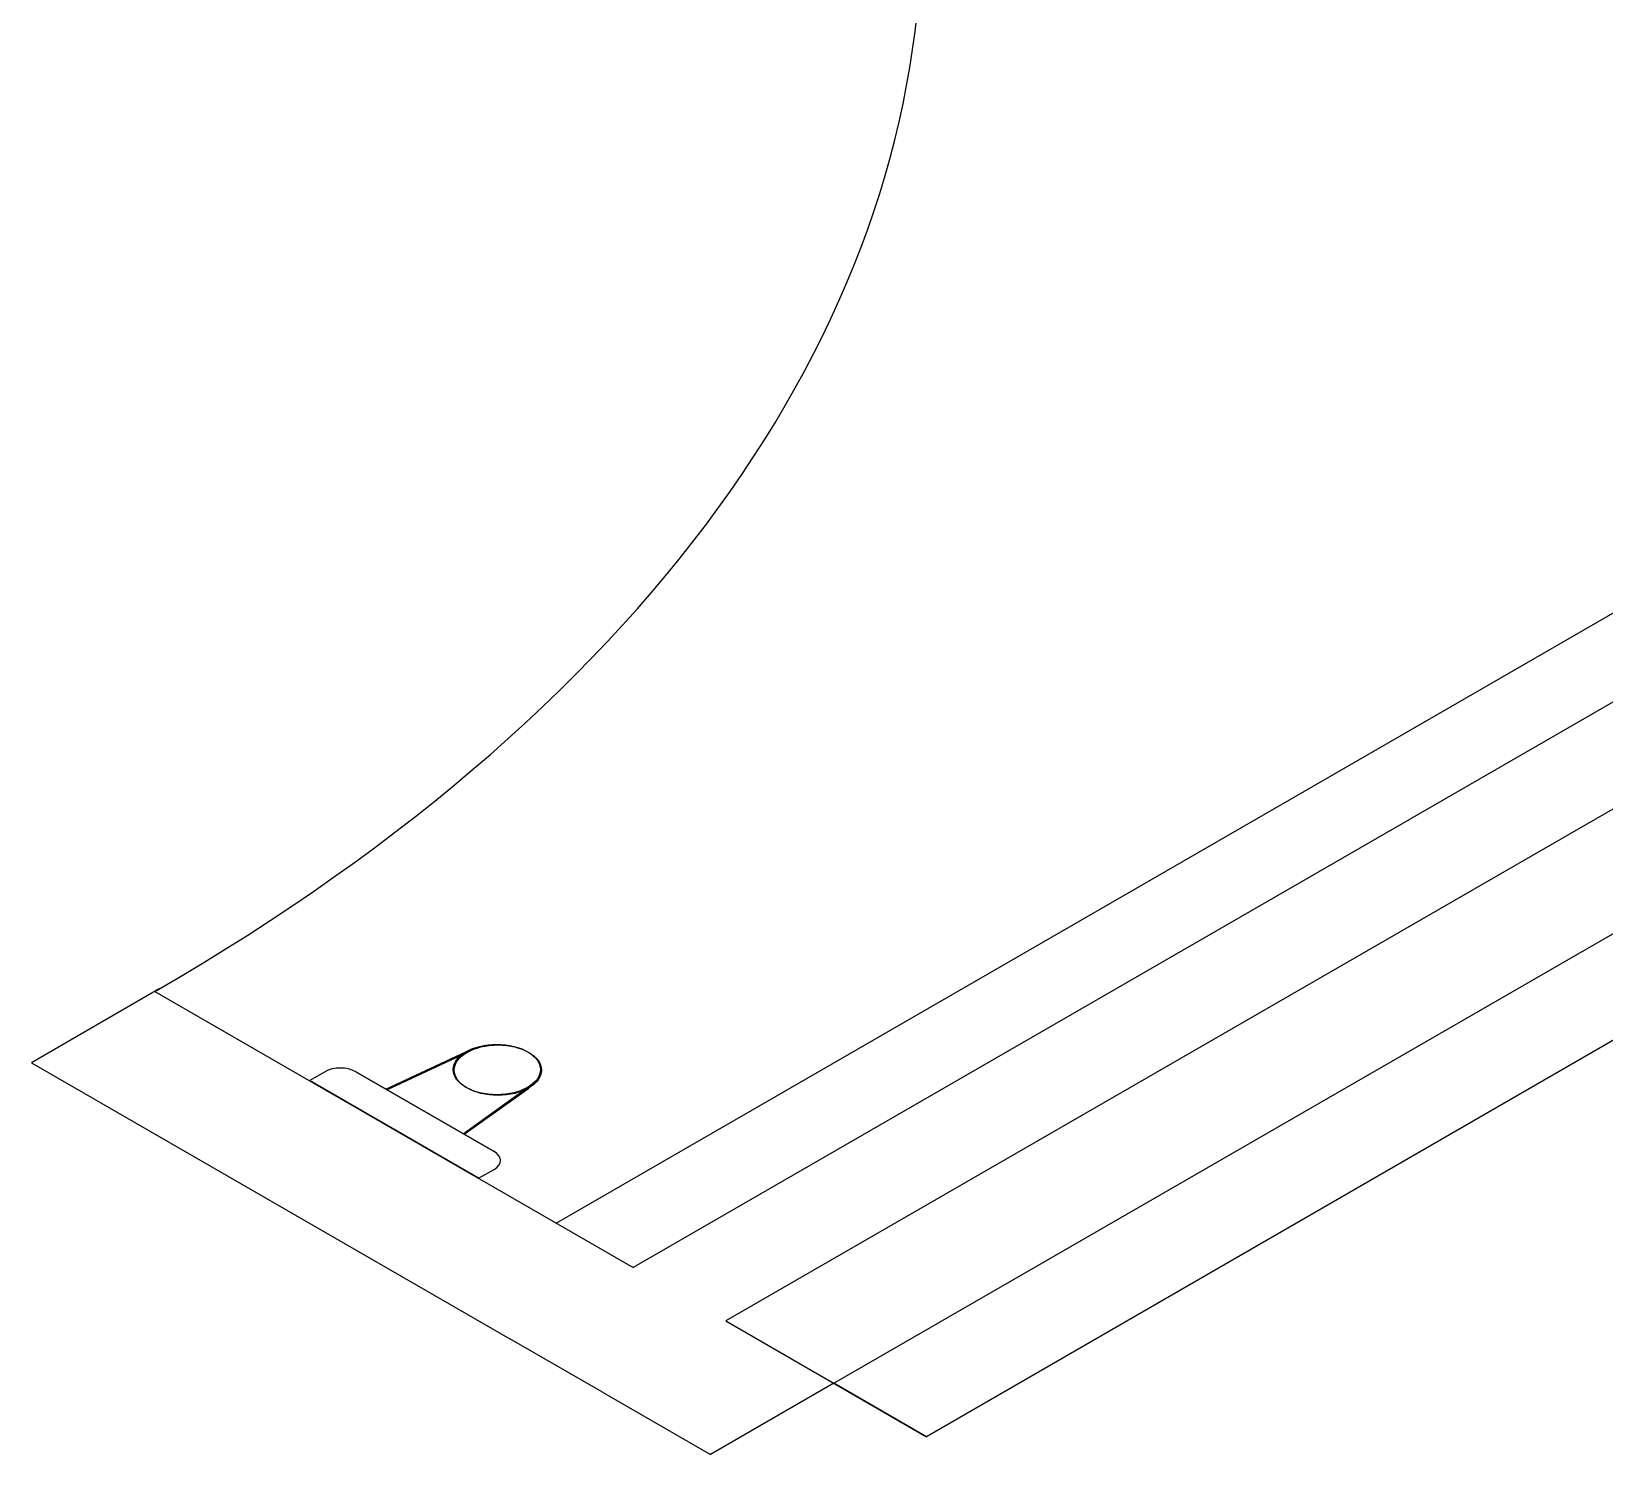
# Model space of a CAD drawing. Header units: millimetres. Extents: x 474.7 to 528.3, y 13.1 to 23.5.
# Drawn here: x 513.3355 to 513.6959, y 18.309 to 18.6352 of the extents above; entities that cross this region are included whole.
import ezdxf

# ---------------------------------------------------------------- set-up
doc = ezdxf.new("R2010")
doc.units = ezdxf.units.MM
doc.header["$LTSCALE"] = 2.5
doc.layers.add('I-ARQ', color=8, linetype='Continuous')

msp = doc.modelspace()

# ---------------------------------------------------------------- linework, layer by layer
at = {"layer": 'I-ARQ', "extrusion": (0, 0.816497, 0.57735)}
for p, q in [((514.32895, 18.84585, 19.73117), (513.47335, 18.35187, 20.42976)), ((514.35016, 18.8336, 19.74849), (513.49456, 18.33962, 20.44708)), ((513.51931, 18.32533, 20.46729), (513.94357, 18.57028, 20.12088)), ((513.45567, 18.36207, 20.41533), (513.79495, 18.55795, 20.13831)), ((513.96479, 18.55803, 20.1382), (513.54052, 18.31308, 20.48461)), ((513.36472, 18.41571, 20.33947), (513.33546, 18.39881, 20.36336)), ((513.36375, 18.41514, 20.34027), (513.47335, 18.35187, 20.42976)), ((513.41664, 18.39277, 20.37191), (513.43502, 18.40132, 20.35982)), ((513.33546, 18.39881, 20.36336), (513.44506, 18.33554, 20.45285)), ((513.41688, 18.39263, 20.37211), (513.43526, 18.40118, 20.36002)), ((513.39916, 18.3947, 20.36919), (513.4027, 18.39674, 20.3663)), ((513.39916, 18.3947, 20.36919), (513.4027, 18.39674, 20.3663)), ((513.39916, 18.3947, 20.36919), (513.43793, 18.37231, 20.40084)), ((513.43793, 18.37231, 20.40084), (513.39916, 18.3947, 20.36919)), ((513.40977, 18.39674, 20.3663), (513.44147, 18.37844, 20.39218)), ((513.44147, 18.37844, 20.39218), (513.40977, 18.39674, 20.3663)), ((513.43436, 18.38254, 20.38638), (513.44916, 18.39315, 20.37137)), ((513.4346, 18.3824, 20.38657), (513.4494, 18.39301, 20.37157)), ((513.43793, 18.37231, 20.40084), (513.44147, 18.37435, 20.39796)), ((513.43793, 18.37231, 20.40084), (513.44147, 18.37435, 20.39796)), ((513.49456, 18.33962, 20.44708), (513.54052, 18.31308, 20.48461)), ((513.46628, 18.32329, 20.47017), (513.44506, 18.33554, 20.45285)), ((513.46628, 18.32329, 20.47017), (513.49103, 18.309, 20.49038)), ((513.51931, 18.32533, 20.46729), (513.49103, 18.309, 20.49038)), ((513.54052, 18.31308, 20.48461), (513.51931, 18.32533, 20.46729))]:
    msp.add_line(p, q, dxfattribs=at)
for centre in [(-513.44209, 6.00679, 26.77936), (-513.44233, 6.00703, 26.77936)]:
    msp.add_circle(centre, 0.01, dxfattribs=at)
for centre, radius, start, end in [((-512.93948, 5.55151, 26.77936), 0.6, 135, 225), ((-513.40623, 6.01119, 26.77936), 0.005, 225, 315), ((-513.40623, 6.01119, 26.77936), 0.005, 225, 315), ((-513.43793, 6.04289, 26.77936), 0.005, 135, 225), ((-513.43793, 6.04289, 26.77936), 0.005, 135, 225)]:
    msp.add_arc(centre, radius, start, end, dxfattribs=at)

doc.saveas('drawing.dxf')
